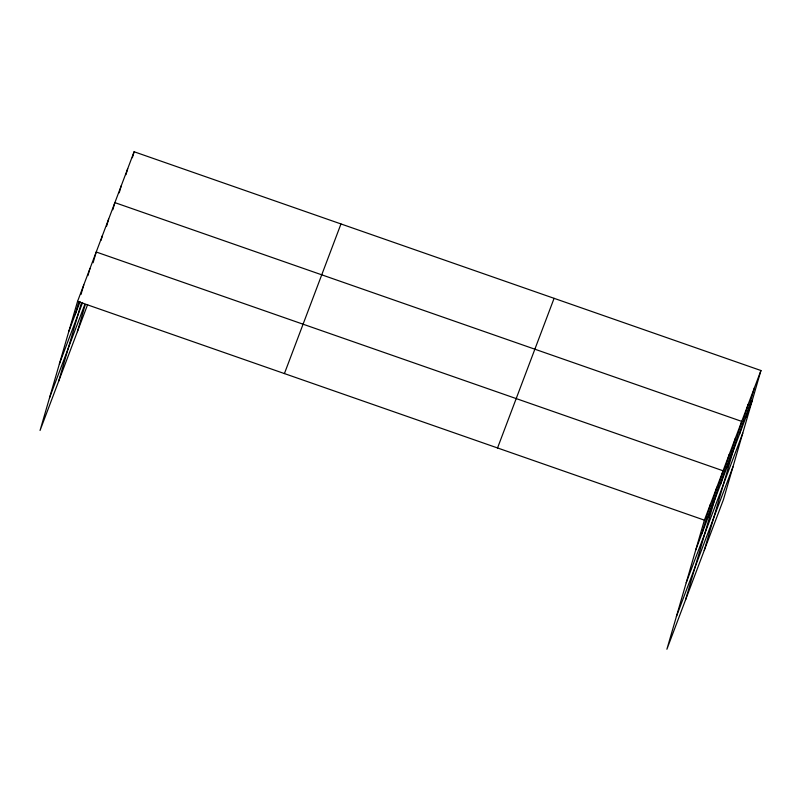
<?xml version="1.0" encoding="UTF-8"?>
<svg xmlns="http://www.w3.org/2000/svg" width="801" height="801" viewBox="0 0 801 801"><rect width="100%" height="100%" fill="white"/><g stroke="black" fill="none" stroke-linecap="round" stroke-linejoin="round"><path stroke-width="1.2" d="M760.95 370.523L704.399 520.159L666.893 649.251L723.443 499.624L760.95 370.523L134.107 151.749L77.557 301.376L40.05 430.477L87.629 304.59M75.104 314.763L78.919 301.627M81.001 294.468L83.775 284.916M87.92 275.624L89.992 268.455M58.713 381.096L81.201 303.679M93.096 262.748L96.22 252.005L723.063 470.778L685.556 599.869M101.046 240.32L102.438 235.544M106.573 226.242L108.656 219.084M77.377 331.714L85.306 304.42M112.801 209.782L114.873 202.623L741.726 421.396L704.219 550.497M119.209 192.831L121.291 185.662M125.957 174.678L127.699 168.711M132.365 157.717L134.107 151.749M701.956 533.536L710.617 503.699M708.174 517.086L716.845 487.238M720.61 484.164L729.28 454.317M726.837 467.704L735.508 437.857M739.463 434.282L748.134 404.445M745.871 417.331L754.542 387.484M68.886 331.224L80.08 301.597M59.374 363.974L82.593 302.528M49.562 397.717L84.816 304.45M284.415 373.576L340.966 223.95M497.541 447.959L554.092 298.332M695.729 549.997L752.279 400.37M686.217 582.748L742.767 433.121M676.414 616.5L732.955 466.873M77.557 301.376L704.399 520.159"/></g></svg>
